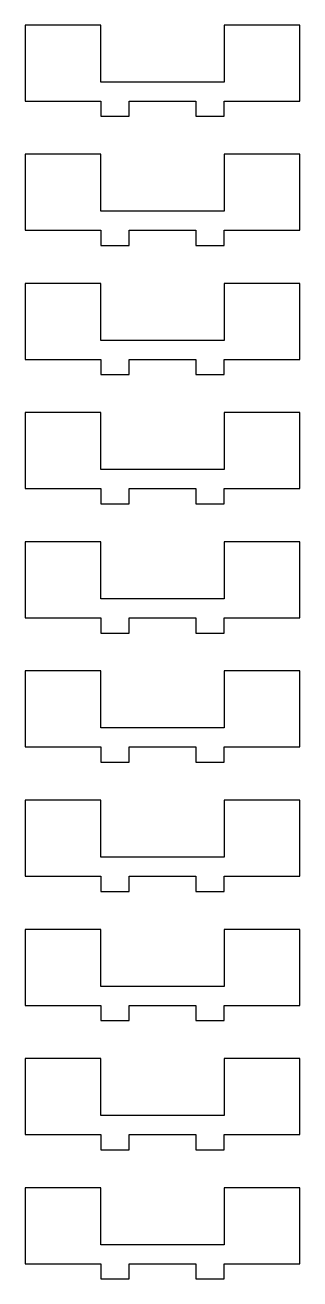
# Model space of a CAD drawing. Header units: metres. Extents: x -3.6 to 3.6, y 0 to 33.
import ezdxf

# ---------------------------------------------------------------- set-up
doc = ezdxf.new("R2010")
doc.units = ezdxf.units.M
doc.layers.add('CUT', color=7, linetype='Continuous')

msp = doc.modelspace()

# ---------------------------------------------------------------- linework, layer by layer
at = {"layer": 'CUT', "color": 7}
for points in [[(-3.625, 33), (-3.625, 31), (-1.625, 31), (-1.625, 30.6), (-0.875, 30.6), (-0.875, 31), (0.875, 31), (0.875, 30.6), (1.625, 30.6), (1.625, 31), (3.625, 31), (3.625, 33), (1.625, 33), (1.625, 31.5), (-1.625, 31.5), (-1.625, 33)], [(-3.625, 29.6), (-3.625, 27.6), (-1.625, 27.6), (-1.625, 27.2), (-0.875, 27.2), (-0.875, 27.6), (0.875, 27.6), (0.875, 27.2), (1.625, 27.2), (1.625, 27.6), (3.625, 27.6), (3.625, 29.6), (1.625, 29.6), (1.625, 28.1), (-1.625, 28.1), (-1.625, 29.6)], [(-3.625, 26.2), (-3.625, 24.2), (-1.625, 24.2), (-1.625, 23.8), (-0.875, 23.8), (-0.875, 24.2), (0.875, 24.2), (0.875, 23.8), (1.625, 23.8), (1.625, 24.2), (3.625, 24.2), (3.625, 26.2), (1.625, 26.2), (1.625, 24.7), (-1.625, 24.7), (-1.625, 26.2)], [(-3.625, 22.8), (-3.625, 20.8), (-1.625, 20.8), (-1.625, 20.4), (-0.875, 20.4), (-0.875, 20.8), (0.875, 20.8), (0.875, 20.4), (1.625, 20.4), (1.625, 20.8), (3.625, 20.8), (3.625, 22.8), (1.625, 22.8), (1.625, 21.3), (-1.625, 21.3), (-1.625, 22.8)], [(-3.625, 19.4), (-3.625, 17.4), (-1.625, 17.4), (-1.625, 17), (-0.875, 17), (-0.875, 17.4), (0.875, 17.4), (0.875, 17), (1.625, 17), (1.625, 17.4), (3.625, 17.4), (3.625, 19.4), (1.625, 19.4), (1.625, 17.9), (-1.625, 17.9), (-1.625, 19.4)], [(-3.625, 16), (-3.625, 14), (-1.625, 14), (-1.625, 13.6), (-0.875, 13.6), (-0.875, 14), (0.875, 14), (0.875, 13.6), (1.625, 13.6), (1.625, 14), (3.625, 14), (3.625, 16), (1.625, 16), (1.625, 14.5), (-1.625, 14.5), (-1.625, 16)], [(-3.625, 12.6), (-3.625, 10.6), (-1.625, 10.6), (-1.625, 10.2), (-0.875, 10.2), (-0.875, 10.6), (0.875, 10.6), (0.875, 10.2), (1.625, 10.2), (1.625, 10.6), (3.625, 10.6), (3.625, 12.6), (1.625, 12.6), (1.625, 11.1), (-1.625, 11.1), (-1.625, 12.6)], [(-3.625, 9.2), (-3.625, 7.2), (-1.625, 7.2), (-1.625, 6.8), (-0.875, 6.8), (-0.875, 7.2), (0.875, 7.2), (0.875, 6.8), (1.625, 6.8), (1.625, 7.2), (3.625, 7.2), (3.625, 9.2), (1.625, 9.2), (1.625, 7.7), (-1.625, 7.7), (-1.625, 9.2)], [(-3.625, 5.8), (-3.625, 3.8), (-1.625, 3.8), (-1.625, 3.4), (-0.875, 3.4), (-0.875, 3.8), (0.875, 3.8), (0.875, 3.4), (1.625, 3.4), (1.625, 3.8), (3.625, 3.8), (3.625, 5.8), (1.625, 5.8), (1.625, 4.3), (-1.625, 4.3), (-1.625, 5.8)], [(-3.625, 2.4), (-3.625, 0.4), (-1.625, 0.4), (-1.625, 0), (-0.875, 0), (-0.875, 0.4), (0.875, 0.4), (0.875, 0), (1.625, 0), (1.625, 0.4), (3.625, 0.4), (3.625, 2.4), (1.625, 2.4), (1.625, 0.9), (-1.625, 0.9), (-1.625, 2.4)]]:
    msp.add_lwpolyline(points, close=True, dxfattribs=at)

doc.saveas('drawing.dxf')
